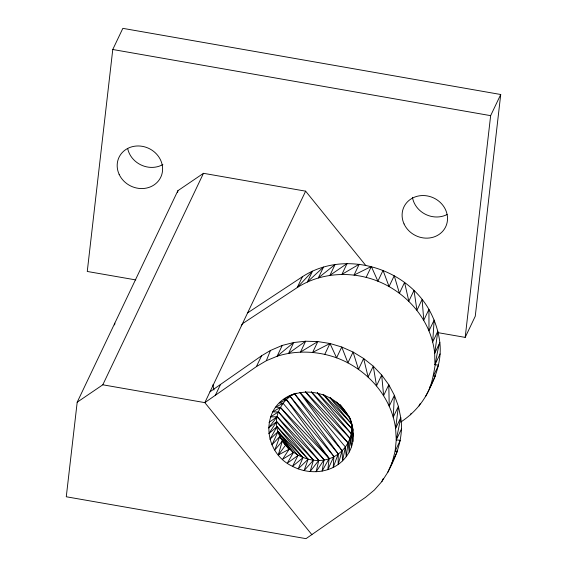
<?xml version="1.0" encoding="UTF-8"?>
<svg xmlns="http://www.w3.org/2000/svg" width="567" height="567" viewBox="0 0 567 567"><rect width="100%" height="100%" fill="white"/><g stroke="black" fill="none" stroke-linecap="round" stroke-linejoin="round"><path stroke-width="0.85" d="M350.583 419.438C352.936 428.439 350.321 437.752 351.469 446.902C348.996 453.997 344.219 460.106 338.166 464.515C324.87 473.757 306.648 473.792 292.544 466.343C261.564 451.998 259.771 404.625 294.549 393.774L342.064 450.666L342.532 460.886L345.388 446.994L348.018 442.841L350.009 438.355L351.242 433.585L317.229 392.86M351.058 421.168C353.624 429.502 354.41 438.546 351.469 446.902L350.009 438.355L311.311 392.01M283.082 403.272L275.647 407.184L280.417 407.418L324.062 459.688L322.12 471.113L329.143 458.419L283.082 403.272L279.411 402.981L286.356 399.537L329.143 458.419L327.825 469.667L333.871 456.428L286.356 399.537C251.897 436.229 316.017 484.324 345.388 446.994L299.893 392.513L342.064 450.666L338.166 464.515L338.215 453.862L294.549 393.774L283.798 399.409L286.356 399.537L290.205 396.376L338.215 453.862L333.226 467.428L333.871 456.428L290.205 396.376L288.716 396.439L296.328 393.207M311.949 534.752L204.836 402.627L209.988 391.804L261.564 355.785L270.459 350.47L282.253 345.423L293.727 342.525L305.648 341.221L317.811 341.575L329.973 343.489L341.745 347.004L353.064 352.043L363.645 358.507L373.27 366.169L381.683 375.035L388.792 384.752L394.384 395.312L398.403 406.333L400.763 417.673L396.276 439.886L395.128 451.162L392.3 461.985L387.835 472.212L381.797 481.624L374.333 490.058L365.552 497.309L306.003 538.65L66.275 496.763L77.197 402.201L177.868 190.71L203.475 173.311L305.627 191.164L365.793 265.505M391.599 463.558L397.46 451.162L395.128 451.162L400.281 440.332L396.276 439.886L395.603 428.496L400.763 417.673C403.775 436.909 396.772 455.535 387.835 472.212M438.171 332.687L465.181 337.386L475.259 316.237L500.725 94.505L122.841 28.35L112.769 49.499L87.261 271.465L135.789 279.914M177.669 192.461L177.868 190.71M465.181 337.386L490.646 115.654L500.725 94.505M114.626 324.912L114.825 323.162M247.68 312.849L302.381 276.753C344.027 249.523 404.583 267.014 428.936 309.391C434.634 319.66 438.497 330.873 439.836 342.56C435.534 357.068 435.059 372.349 430.261 386.68C424.534 401.294 413.853 413.513 400.77 422.046M430.261 386.68L435.413 375.85L433.422 375.928L438.574 365.098L434.946 364.723L434.683 353.39L439.836 342.56C442.097 361.845 434.542 380.202 425.441 396.744M278.028 431.622L297.966 455.492L292.544 466.343L302.962 457.725L277.008 426.646L268.808 433.705L276.682 421.614L313.466 460.156L310.092 471.581L318.803 460.298L277.185 416.71L268.496 427.979L276.682 421.614L308.122 459.263L298.178 468.874L302.962 457.725L278.028 431.622L271.969 444.833L279.786 436.491L289.092 449.319L278.319 454.932L282.253 441.126L289.092 449.319L282.508 459.327L293.309 452.686L278.028 431.622L269.956 439.297L277.008 426.646L308.122 459.263L304.089 470.603L313.466 460.156L277.185 416.71L270.416 416.972L278.425 411.94L324.062 459.688L316.152 471.737L318.803 460.298L278.425 411.94L272.677 411.904L280.417 407.418L329.143 458.419M77.197 402.201L102.804 384.802L204.836 402.627L256.404 366.615L266.32 360.718L270.459 350.47M102.804 384.802L203.475 173.311M305.627 191.164L209.988 391.804M215.24 395.568L220.393 384.738M256.404 366.615L261.564 355.785M302.381 276.753L297.221 287.582L242.527 323.679L241.23 325.791M282.253 345.423L277.1 356.253L266.32 360.718M324.813 354.311L329.973 343.489L336.585 357.827C366.785 368.947 391.258 396.156 395.603 428.496L398.403 406.333L393.243 417.163L394.384 395.312L389.231 406.142L388.792 384.752L383.639 395.582L381.683 375.035L376.531 385.858L373.27 366.169L368.111 376.991L363.645 358.507L358.493 369.337L353.064 352.043L347.904 362.866L341.745 347.004L336.585 357.827C317.577 350.987 296.413 350.08 277.1 356.253L293.727 342.525L288.568 353.354L305.648 341.221L300.496 352.05L317.811 341.575L312.658 352.405L329.973 343.489M366.176 277.313L371.335 266.49L377.891 281.204C407.716 293.111 431.381 320.979 434.683 353.39L437.844 331.185L432.692 342.014L434.152 320.043L428.999 330.873L428.936 309.391L423.783 320.22L422.103 299.447L416.951 310.277L413.995 290.403L408.842 301.233L404.576 282.444L399.423 293.274L394.221 275.732L389.061 286.562L383.044 270.381L377.891 281.204C351.944 270.764 320.972 272.28 297.221 287.582L312.509 271.168L307.349 281.99L323.495 267.071L318.335 277.901L335.083 264.513L329.923 275.342L347.068 263.563L341.915 274.393L359.209 264.229L354.056 275.052L371.335 266.49M396.276 439.886L401.436 429.056M434.946 364.723L440.098 353.893M381.797 481.624L383.271 478.527M419.084 405.951L420.19 403.633M410.388 414.824L411.195 413.286M429.616 387.339L430.594 385.921M278.319 454.932L285.364 445.435M282.253 441.126L274.782 450.07L279.786 436.491L293.309 452.686L287.292 463.175L297.966 455.492M294.549 393.774L294.075 394.228C317.35 386.474 345.282 400.841 351.93 424.577L330.022 397.942M269.02 422.408L277.185 416.71M112.769 49.499L490.646 115.654M330.37 397.623L350.406 418.609M323.927 394.809L351.462 423.62L353.128 430.233L323.062 394.334M317.371 392.669L351.696 428.617L353.432 435.903M311.439 391.889L351.242 433.585L352.88 441.487L351.696 428.617M305.585 391.847L350.009 438.355L349.258 452.027L348.018 442.841L305.507 391.932M299.943 392.477L348.018 442.841L346.253 456.711L345.388 446.994M336.564 402.031L348.748 416.617M340.221 404.583L348.882 416.504M349.4 416.816L349.967 419.098M212.93 384.787L213.95 389.997M162.885 164.536A23.119 20.866 25.5 0 1 127.674 148.519M447.087 214.517A23.119 20.866 25.5 0 1 412.443 197.323M119.127 174.324A23.119 20.866 25.5 0 0 158.257 181.135A23.119 20.866 25.5 0 0 142.303 146.329A23.119 20.866 25.5 0 0 119.127 174.324M404.044 223.908A23.119 20.866 25.5 0 0 443.174 230.719A23.119 20.866 25.5 0 0 427.213 195.913A23.119 20.866 25.5 0 0 404.044 223.908"/></g></svg>
